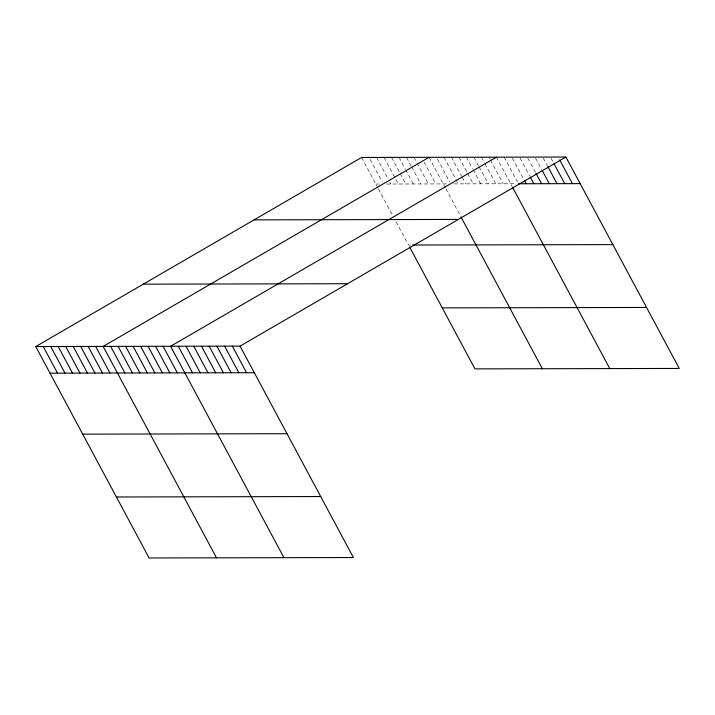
<?xml version="1.0" encoding="UTF-8"?>
<svg xmlns="http://www.w3.org/2000/svg" width="715" height="715" viewBox="0 0 715 715"><rect width="100%" height="100%" fill="white"/><g stroke="black" fill="none" stroke-linecap="round" stroke-linejoin="round"><path stroke-width="0.54" stroke-dasharray="3.58 2.68" d="M375.858 184.059L381.211 184.05M386.556 184.032L447.554 183.907M453.971 183.889L516.203 183.755M410.696 245.048L408.56 245.048L395.583 220.846M550.961 158.006L553.508 162.761M543.248 158.024L547.324 165.621M535.526 158.042L541.639 169.437M527.813 158.06L535.455 172.306M520.091 158.078L529.77 176.122M512.378 158.095L524.086 179.939M504.147 157.157L517.392 181.851M496.433 157.175L512.244 186.669M488.944 157.193L489.963 159.088M490.472 160.044L503.199 183.782M481.454 157.211L484.502 162.904M485.011 163.851L495.709 183.8M473.956 157.22L478.541 165.773M479.05 166.72L488.22 183.818M466.466 157.237L472.579 168.633M473.089 169.589L480.73 183.835M458.976 157.255L467.127 172.449M467.637 173.405L473.241 183.844M451.487 157.273L461.675 176.265M462.185 177.213L465.742 183.862M443.997 157.291L458.252 183.88M437.526 159.204L449.744 181.994M429.018 157.318L445.347 187.786M445.865 188.751L460.406 215.859M424.067 162.082L435.784 183.925M414.03 157.354L428.294 183.943M406.54 157.372L411.125 165.916M411.634 166.863L420.804 183.961M399.05 157.38L405.164 168.785M405.673 169.732L413.306 183.978M391.561 157.398L399.712 172.601M400.221 173.548L405.816 183.996M384.071 157.416L398.327 184.014M376.582 157.434L387.78 178.33M389.818 182.128L390.837 184.023M370.111 159.347L382.328 182.146M361.593 157.47L377.931 187.929M378.45 188.903L392.464 215.036"/><path stroke-width="1.07" d="M35.75 346.56L240.043 346.123L353.407 557.53L149.104 557.977L35.75 346.56L361.593 157.47L565.896 157.023L679.25 368.44L474.957 368.877L409.579 246.952M429.018 157.318L103.166 346.418L216.529 557.834M496.433 157.175L170.581 346.274L283.944 557.682M240.043 346.123L565.896 157.023M518.411 183.755L580.151 183.621M254.066 219.871L458.36 219.425M412.841 245.039L612.853 244.61M143.277 284.159L347.57 283.721M442.254 307.888L646.548 307.45M50.005 373.159L254.299 372.712M82.708 434.148L287.01 433.701M116.402 496.988L320.695 496.541M559.702 159.892L572.429 183.639M554.018 163.708L564.716 183.648M547.833 166.568L556.994 183.666M542.149 170.385L549.281 183.684M535.964 173.253L541.559 183.701M530.28 177.07L533.846 183.719M524.596 180.886L526.124 183.737M512.762 187.643L609.788 368.591M460.925 216.833L542.372 368.734M232.33 346.14L246.586 372.73M224.608 346.158L238.864 372.747M216.886 346.167L231.151 372.765M209.173 346.185L223.429 372.783M201.451 346.203L215.716 372.801M193.738 346.221L207.994 372.81M186.016 346.239L200.28 372.828M178.303 346.257L192.558 372.846M163.091 346.283L177.356 372.881M155.602 346.301L169.857 372.899M148.112 346.319L162.368 372.908M140.623 346.337L154.878 372.926M133.133 346.355L147.388 372.944M125.643 346.364L139.899 372.962M118.145 346.382L132.409 372.98M110.655 346.4L124.919 372.998M95.676 346.435L109.931 373.024M88.186 346.453L102.442 373.042M80.697 346.462L94.952 373.06M73.207 346.48L87.462 373.078M65.717 346.498L79.973 373.087M58.219 346.516L72.483 373.105M50.729 346.534L64.993 373.123M43.24 346.543L57.504 373.141"/></g></svg>
